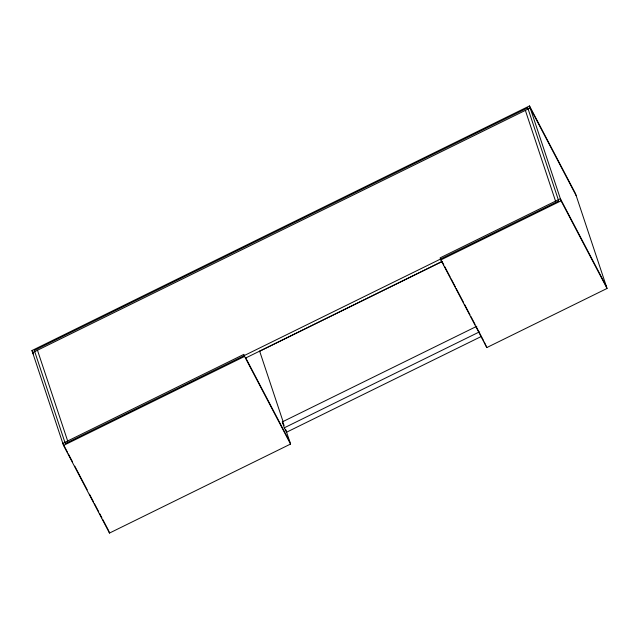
<?xml version="1.0" encoding="UTF-8"?>
<svg xmlns="http://www.w3.org/2000/svg" width="639" height="639" viewBox="0 0 639 639"><rect width="100%" height="100%" fill="white"/><g stroke="black" fill="none" stroke-linecap="round" stroke-linejoin="round"><path stroke-width="0.96" d="M285.753 429.656L290.545 444.057L109.493 533.07L63.517 445.447L31.95 350.547L529.507 105.93L575.483 193.553L607.05 288.453L486.806 347.568L440.838 259.945L440.143 257.868L560.387 198.753L606.363 286.376M63.517 445.447L244.577 356.434L243.882 354.357L62.83 443.37L67.422 452.132M440.838 259.945L561.074 200.83L529.507 105.93M245.703 357.992L441.821 261.575M259.378 351.378L441.94 261.623M481.079 336.585L286.599 432.196L284.299 427.81L282.326 421.884L476.806 326.273M284.299 427.81L479.673 331.761M576.17 195.63L530.202 108.007L32.637 352.624L33.563 354.373M561.074 200.83L607.05 288.453M441.916 261.247L443.817 264.881M444.68 266.519L450.207 277.046M451.126 278.804L455.311 286.783M456.23 288.54L463.587 302.559M464.481 304.252L470.024 314.827M470.919 316.537L475.081 324.46M475.991 326.186L478.299 330.595M479.21 332.328L483.356 340.236M484.274 341.985L486.806 347.568M282.326 421.884L284.171 425.39M245.656 357.736L289.858 441.98M244.577 356.434L290.545 444.057M31.95 350.547L32.869 352.297M68.349 453.89L72.487 461.773M74.779 466.151L87.192 489.809M89.492 494.195L93.629 502.078M94.548 503.836L98.686 511.719M99.604 513.468L101.905 517.854M102.823 519.603L108.342 530.122M525.362 110.379L555.547 201.133M259.666 351.234L283.253 422.131M108.798 530.993L109.493 533.07M37.477 350.244L67.662 440.99M527.734 107.839L34.322 350.42L65.298 443.538L558.71 200.958L527.734 107.839"/></g></svg>
